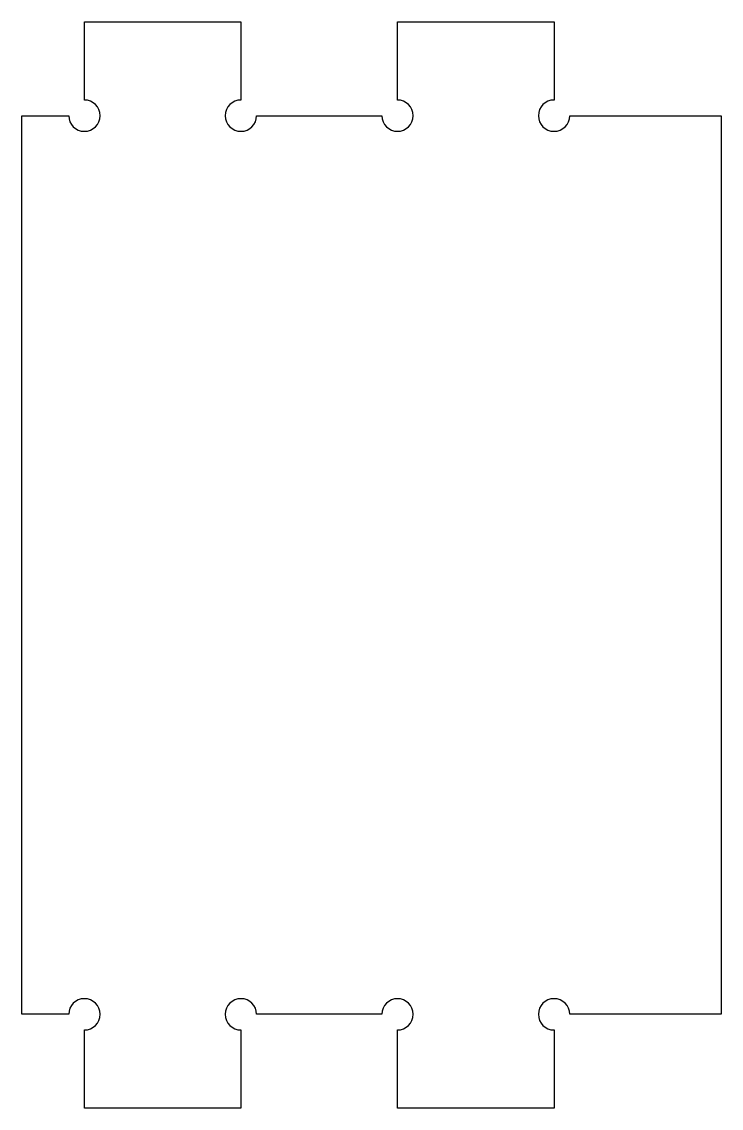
# Model space of a CAD drawing. Header units: millimetres. Extents: x 0 to 44.7, y 0 to 69.4.
import ezdxf

# ---------------------------------------------------------------- set-up
doc = ezdxf.new("R2010")
doc.units = ezdxf.units.MM
doc.layers.add('Default', color=7, linetype='Continuous')
doc.layers.add('FASSSCHUTZ_UNTEN', color=7, linetype='Continuous')

# ---------------------------------------------------------------- blocks, each defined once
blk = doc.blocks.new('SE')
at = {"layer": 'FASSSCHUTZ_UNTEN', "color": 7, "linetype": 'Continuous'}
for p, q in [((15.194, 79.075), (25.194, 79.075)), ((15.194, 74.075), (15.194, 79.075)), ((25.194, 79.075), (25.194, 74.075)), ((35.194, 79.075), (45.194, 79.075)), ((35.194, 74.075), (35.194, 79.075)), ((45.194, 79.075), (45.194, 74.075)), ((11.194, 73.075), (14.194, 73.075)), ((11.194, 15.675), (11.194, 73.075)), ((26.194, 73.075), (34.194, 73.075)), ((46.194, 73.075), (55.874, 73.075)), ((55.874, 73.075), (55.874, 15.675)), ((14.194, 15.675), (11.194, 15.675)), ((34.194, 15.675), (26.194, 15.675)), ((55.874, 15.675), (46.194, 15.675)), ((15.194, 9.675), (15.194, 14.675)), ((25.194, 14.675), (25.194, 9.675)), ((35.194, 9.675), (35.194, 14.675)), ((45.194, 14.675), (45.194, 9.675)), ((25.194, 9.675), (15.194, 9.675)), ((45.194, 9.675), (35.194, 9.675))]:
    blk.add_line(p, q, dxfattribs=at)
for centre, start, end in [((15.194, 73.075), 180, 90), ((25.194, 73.075), 90, 0), ((35.194, 73.075), 180, 90), ((45.194, 73.075), 90, 0), ((15.194, 15.675), 270, 180), ((25.194, 15.675), 0, 270), ((35.194, 15.675), 270, 180), ((45.194, 15.675), 0, 270)]:
    blk.add_arc(centre, 1, start, end, dxfattribs=at)

msp = doc.modelspace()

# ---------------------------------------------------------------- block references
at = {"layer": 'Default'}
msp.add_blockref('SE', (-11.194, -9.675), dxfattribs=at)

doc.saveas('drawing.dxf')
